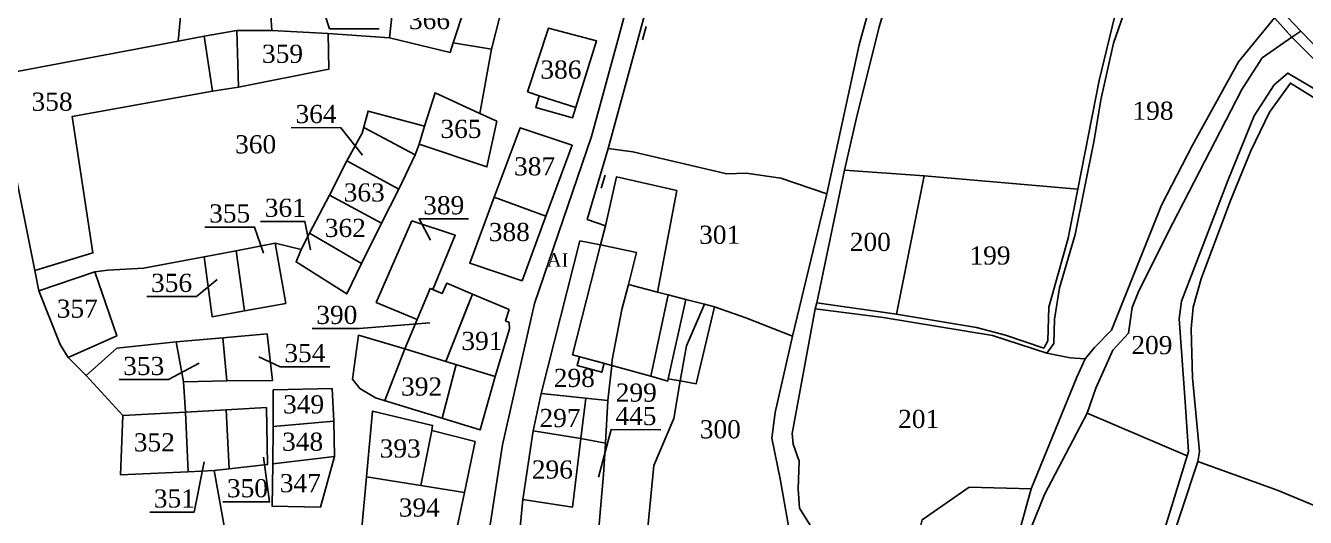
# Model space of a CAD drawing. Extents: x 1207165 to 1207735, y 6152763 to 6153552.
# Drawn here: x 1207288.2 to 1207429.3, y 6153190.9 to 6153245.1 of the extents above; entities that cross this region are included whole.
import ezdxf

# ---------------------------------------------------------------- set-up
doc = ezdxf.new("R2010")
doc.units = 0
doc.linetypes.add('CONTINU', pattern=[0])
doc.layers.get('0').update_dxf_attribs({"linetype": 'CONTINU'})
for name, color, linetype in [('1LIEUDIT', 7, 'CONTINU'), ('1PARCELLE', 7, 'CONTINU'), ('1SUBDFISC', 7, 'CONTINU'), ('1TRONFLUV', 7, 'CONTINU'), ('1ZONCOMM', 7, 'CONTINU'), ('3BATIDUR', 7, 'CONTINU'), ('3BATILEGER', 7, 'CONTINU'), ('3CHEMIN', 7, 'CONTINU'), ('3FISCLINE', 7, 'CONTINUOUS'), ('3FLECHEPAR', 7, 'CONTINU'), ('3MURNONMI', 7, 'CONTINU'), ('3PARCELLETEX', 7, 'CONTINU'), ('3PONT', 7, 'CONTINU')]:
    doc.layers.add(name, color=color, linetype=linetype)
doc.styles.get("Standard").update_dxf_attribs({"font": 'Times New Roman'})

# ---------------------------------------------------------------- blocks, each defined once
blk = doc.blocks.new('MURNOMI')
blk.add_line((-0.75, 0.5), (0.75, 0.5))

msp = doc.modelspace()

# ---------------------------------------------------------------- linework, layer by layer
at = {"layer": '1LIEUDIT'}
for points in [[(1207376.54, 6153187.14), (1207373.56, 6153191.9), (1207373.4, 6153194.02), (1207373.51, 6153197.06), (1207372.86, 6153198.94), (1207372.73, 6153200.11), (1207375.26, 6153213.85), (1207375.45, 6153214.53), (1207378.5, 6153229.15), (1207379.85, 6153234.94), (1207382.34, 6153244.95), (1207384.54, 6153252.29)], [(1207384.54, 6153252.29), (1207382.34, 6153244.95), (1207379.85, 6153234.94), (1207378.5, 6153229.15), (1207375.45, 6153214.53), (1207375.26, 6153213.85), (1207372.73, 6153200.11), (1207372.86, 6153198.94), (1207373.51, 6153197.06), (1207373.4, 6153194.02), (1207373.56, 6153191.9), (1207376.54, 6153187.14)]]:
    msp.add_lwpolyline(points, dxfattribs=at)
at = {"layer": '1PARCELLE'}
for points in [[(1207378.5, 6153229.15), (1207387.3, 6153228.55), (1207404.24, 6153227.07), (1207406.58, 6153239.04), (1207408.58, 6153247.23), (1207409.8, 6153249.8), (1207411.44, 6153252.02), (1207414.39, 6153255.12), (1207414.68, 6153256.76), (1207414.7, 6153258.73), (1207414.86, 6153259.44), (1207409.65, 6153263.93), (1207395.33, 6153276.8), (1207388.48, 6153264.6), (1207386.63, 6153260.46), (1207384.54, 6153252.29), (1207382.34, 6153244.95), (1207379.85, 6153234.94), (1207378.5, 6153229.15)], [(1207305.03, 6153243.39), (1207284.88, 6153239.59), (1207281.93, 6153247.4), (1207280.15, 6153252.31), (1207277.11, 6153260.64), (1207276.33, 6153263.53), (1207274.74, 6153269.9), (1207290.62, 6153270.92), (1207293.5, 6153270.57), (1207296.5, 6153269.88), (1207298.26, 6153269.91), (1207299.06, 6153263.56), (1207305.15, 6153264.11), (1207305.23, 6153262.91), (1207307.59, 6153251.69), (1207307.77, 6153250.86), (1207305.62, 6153249.64), (1207305.03, 6153243.39)], [(1207405.04, 6153208.37), (1207406.08, 6153209.6), (1207407.96, 6153211.52), (1207413.47, 6153225.31), (1207416.87, 6153231.91), (1207421.95, 6153241.1), (1207425.94, 6153245.97), (1207416.97, 6153255.71), (1207414.13, 6153253.7), (1207412.08, 6153251.63), (1207409.56, 6153247.18), (1207408.17, 6153243.15), (1207406.79, 6153236.92), (1207406.04, 6153232.46), (1207403.95, 6153222.05), (1207402.22, 6153216.18), (1207401.66, 6153212.73), (1207401.61, 6153210.05), (1207400.81, 6153208.97), (1207403.4, 6153208.47), (1207405.04, 6153208.37)], [(1207305.03, 6153243.39), (1207305.62, 6153249.64), (1207307.77, 6153250.86), (1207307.59, 6153251.69), (1207315.04, 6153251.97), (1207315.23, 6153246.78), (1207315.36, 6153244.57), (1207311.51, 6153244.57), (1207307.9, 6153243.93), (1207305.03, 6153243.39)], [(1207339.57, 6153242.51), (1207335.37, 6153243.18), (1207335.02, 6153242.14), (1207328.33, 6153243.76), (1207328.89, 6153248.9), (1207336.59, 6153246.98), (1207340.56, 6153246.38), (1207339.57, 6153242.51)], [(1207305.03, 6153243.39), (1207284.88, 6153239.59), (1207289.21, 6153218.1), (1207295.63, 6153220.04), (1207293.33, 6153235.07), (1207308.81, 6153237.85), (1207311.69, 6153238.32), (1207311.51, 6153244.57), (1207307.9, 6153243.93), (1207305.03, 6153243.39)], [(1207338.31, 6153235.41), (1207333.36, 6153237.7), (1207332.2, 6153233.99), (1207325.98, 6153235.67), (1207325.32, 6153233.22), (1207323.62, 6153230.19), (1207321.72, 6153226.39), (1207319.5, 6153222.2), (1207318.6, 6153220.42), (1207315.73, 6153221.11), (1207311.42, 6153220.25), (1207307.91, 6153219.6), (1207301.2, 6153218.36), (1207297.26, 6153218.13), (1207295.85, 6153217.96), (1207289.68, 6153215.87), (1207289.21, 6153218.1), (1207295.63, 6153220.04), (1207293.33, 6153235.07), (1207308.81, 6153237.85), (1207311.69, 6153238.32), (1207321.63, 6153240.29), (1207321.57, 6153244.23), (1207328.33, 6153243.76), (1207335.02, 6153242.14), (1207335.37, 6153243.18), (1207339.57, 6153242.51), (1207338.31, 6153235.41)], [(1207311.69, 6153238.32), (1207321.63, 6153240.29), (1207321.57, 6153244.23), (1207315.36, 6153244.57), (1207311.51, 6153244.57), (1207311.69, 6153238.32)], [(1207343.56, 6153237.79), (1207345.86, 6153244.82), (1207351.17, 6153243.4), (1207348.52, 6153234.91), (1207344.46, 6153236.05), (1207344.85, 6153237.37), (1207343.56, 6153237.79)], [(1207416.31, 6153197.65), (1207416.45, 6153198.14), (1207416.07, 6153203.61), (1207415.43, 6153212.76), (1207415.68, 6153214.71), (1207420.82, 6153228.1), (1207423.68, 6153235.13), (1207425.9, 6153238.57), (1207427.38, 6153239.87), (1207433.07, 6153236.5), (1207434.02, 6153236.42), (1207436.11, 6153236.69), (1207430.85, 6153240.82), (1207427.84, 6153243.81), (1207424.58, 6153241.53), (1207422.33, 6153238.06), (1207414.71, 6153223.32), (1207410.97, 6153215.84), (1207410.23, 6153214.02), (1207409.84, 6153211.17), (1207408.1, 6153209.31), (1207406.22, 6153205.13), (1207405.26, 6153202.38), (1207416.31, 6153197.65)], [(1207442.18, 6153185.91), (1207438.05, 6153188.94), (1207426.33, 6153193.83), (1207417.48, 6153197.03), (1207417.67, 6153198.14), (1207416.88, 6153206.27), (1207416.74, 6153211.66), (1207416.96, 6153214.04), (1207417.85, 6153217.18), (1207421.09, 6153225.81), (1207423.3, 6153231.28), (1207425.38, 6153235.54), (1207427.68, 6153238.76), (1207432.73, 6153235.64), (1207436.46, 6153236.3), (1207438.05, 6153235.05), (1207458.35, 6153218.87), (1207451.26, 6153205.49), (1207448.1, 6153199.28), (1207444.3, 6153191.58), (1207442.18, 6153185.91)], [(1207338.31, 6153235.41), (1207333.36, 6153237.7), (1207332.2, 6153233.99), (1207331.59, 6153232.02), (1207339.08, 6153229.52), (1207340.17, 6153234.55), (1207338.31, 6153235.41)], [(1207332.2, 6153233.99), (1207331.59, 6153232.02), (1207331.15, 6153230.85), (1207329.35, 6153227.08), (1207323.62, 6153230.19), (1207325.32, 6153233.22), (1207325.98, 6153235.67), (1207332.2, 6153233.99)], [(1207339.89, 6153226.17), (1207345.59, 6153224.1), (1207348.47, 6153231.91), (1207342.75, 6153233.84), (1207339.89, 6153226.17)], [(1207372.79, 6153210.84), (1207376.56, 6153226.54), (1207371.5, 6153228.26), (1207367.67, 6153228.83), (1207365.53, 6153228.74), (1207355.18, 6153231.17), (1207352.46, 6153231.55), (1207350.15, 6153223.72), (1207352.16, 6153223.03), (1207351.62, 6153220.94), (1207355.59, 6153220.07), (1207354.68, 6153216.56), (1207357.89, 6153215.72), (1207359.07, 6153215.41), (1207361.03, 6153214.89), (1207363.07, 6153214.37), (1207364.16, 6153214.08), (1207367.62, 6153212.89), (1207372.79, 6153210.84)], [(1207321.72, 6153226.39), (1207323.62, 6153230.19), (1207329.35, 6153227.08), (1207327.44, 6153223.3), (1207321.72, 6153226.39)], [(1207378.5, 6153229.15), (1207387.3, 6153228.55), (1207384.23, 6153213.27), (1207375.45, 6153214.53), (1207378.5, 6153229.15)], [(1207387.3, 6153228.55), (1207404.24, 6153227.07), (1207403.18, 6153221.65), (1207401.05, 6153214.04), (1207400.94, 6153210.34), (1207400.49, 6153209.54), (1207396.26, 6153210.97), (1207393.06, 6153211.8), (1207384.23, 6153213.27), (1207387.3, 6153228.55)], [(1207319.5, 6153222.2), (1207321.72, 6153226.39), (1207327.44, 6153223.3), (1207325.24, 6153218.88), (1207319.5, 6153222.2)], [(1207339.89, 6153226.17), (1207337.18, 6153218.89), (1207342.96, 6153216.96), (1207345.59, 6153224.1), (1207339.89, 6153226.17)], [(1207333.12, 6153215.99), (1207332.81, 6153216.12), (1207331.38, 6153212.7), (1207326.88, 6153214.57), (1207330.8, 6153223.57), (1207335.58, 6153221.99), (1207333.12, 6153215.99)], [(1207311.42, 6153220.25), (1207315.73, 6153221.11), (1207316.9, 6153214.46), (1207312.34, 6153213.65), (1207311.42, 6153220.25)], [(1207318.6, 6153220.42), (1207319.5, 6153222.2), (1207325.24, 6153218.88), (1207323.62, 6153215.52), (1207318.03, 6153219.04), (1207318.6, 6153220.42)], [(1207351.62, 6153220.94), (1207355.59, 6153220.07), (1207354.68, 6153216.56), (1207353.97, 6153213.78), (1207352.9, 6153208.23), (1207352.84, 6153207.62), (1207352.42, 6153203.75), (1207345.05, 6153204.55), (1207349.33, 6153221.35), (1207351.62, 6153220.94)], [(1207307.91, 6153219.6), (1207311.42, 6153220.25), (1207312.34, 6153213.65), (1207308.78, 6153213), (1207307.91, 6153219.6)], [(1207289.68, 6153215.87), (1207295.85, 6153217.96), (1207298.26, 6153210.89), (1207292.89, 6153208.52), (1207292.03, 6153209.95), (1207289.68, 6153215.87)], [(1207337.48, 6153215.47), (1207334.64, 6153216.69), (1207334.14, 6153215.55), (1207333.12, 6153215.99), (1207332.81, 6153216.12), (1207331.38, 6153212.7), (1207330.04, 6153209.47), (1207334.56, 6153208.06), (1207337.01, 6153214.3), (1207337.48, 6153215.47)], [(1207337.48, 6153215.47), (1207337.01, 6153214.3), (1207334.56, 6153208.06), (1207339.97, 6153206.39), (1207341.56, 6153211.67), (1207341.53, 6153212.35), (1207341.13, 6153212.53), (1207341.53, 6153213.78), (1207337.48, 6153215.47)], [(1207354.68, 6153216.56), (1207357.89, 6153215.72), (1207359.07, 6153215.41), (1207361.03, 6153214.89), (1207363.07, 6153214.37), (1207361.07, 6153209.79), (1207360.4, 6153205.92), (1207359.69, 6153201.77), (1207357.47, 6153196.59), (1207356.55, 6153187.13), (1207351.16, 6153186.88), (1207351.28, 6153188.04), (1207351.94, 6153195.62), (1207352.14, 6153199.07), (1207352.42, 6153203.75), (1207352.84, 6153207.62), (1207352.9, 6153208.23), (1207353.97, 6153213.78), (1207354.68, 6153216.56)], [(1207372.79, 6153210.84), (1207367.62, 6153212.89), (1207364.16, 6153214.08), (1207363.07, 6153214.37), (1207361.07, 6153209.79), (1207360.4, 6153205.92), (1207359.69, 6153201.77), (1207357.47, 6153196.59), (1207356.55, 6153187.13), (1207364.24, 6153187.56), (1207372.71, 6153187.86), (1207371.4, 6153195.14), (1207370.49, 6153199.59), (1207370.88, 6153202.44), (1207372.79, 6153210.84)], [(1207376.54, 6153187.14), (1207378.97, 6153188.08), (1207385.89, 6153187.74), (1207386.83, 6153189.56), (1207387.07, 6153190.61), (1207392.26, 6153194.2), (1207399.11, 6153194.03), (1207404.12, 6153206.34), (1207405.04, 6153208.37), (1207403.4, 6153208.47), (1207400.81, 6153208.97), (1207394.82, 6153210.93), (1207382.79, 6153212.93), (1207375.26, 6153213.85), (1207372.73, 6153200.11), (1207372.86, 6153198.94), (1207373.51, 6153197.06), (1207373.4, 6153194.02), (1207373.56, 6153191.9), (1207376.54, 6153187.14)], [(1207310.38, 6153205.92), (1207309.94, 6153210.67), (1207314.86, 6153211.11), (1207315.45, 6153205.97), (1207310.38, 6153205.92)], [(1207294.87, 6153206.5), (1207298.93, 6153202.09), (1207298.69, 6153195.56), (1207306.14, 6153195.91), (1207305.85, 6153202.48), (1207305.63, 6153205.81), (1207304.82, 6153210.22), (1207298.27, 6153209.52), (1207294.87, 6153206.5)], [(1207305.63, 6153205.81), (1207304.82, 6153210.22), (1207309.94, 6153210.67), (1207310.38, 6153205.92), (1207305.63, 6153205.81)], [(1207330.04, 6153209.47), (1207334.56, 6153208.06), (1207339.97, 6153206.39), (1207338.33, 6153200.51), (1207326.81, 6153204.06), (1207325.08, 6153205.09), (1207324.26, 6153206.12), (1207324.92, 6153210.95), (1207330.04, 6153209.47)], [(1207322.19, 6153201.48), (1207315.49, 6153200.91), (1207315.52, 6153204.92), (1207322, 6153205.07), (1207322.19, 6153201.48)], [(1207345.05, 6153204.55), (1207352.42, 6153203.75), (1207352.14, 6153199.07), (1207349.42, 6153199.58), (1207344.17, 6153200.43), (1207345.05, 6153204.55)], [(1207306.14, 6153195.91), (1207305.85, 6153202.48), (1207310.33, 6153202.73), (1207310.65, 6153196.23), (1207309.01, 6153196.03), (1207306.14, 6153195.91)], [(1207310.33, 6153202.73), (1207310.65, 6153196.23), (1207314.89, 6153196.72), (1207314.76, 6153202.98), (1207310.33, 6153202.73)], [(1207315.47, 6153196.79), (1207322.28, 6153197.6), (1207322.19, 6153201.48), (1207315.49, 6153200.91), (1207315.47, 6153196.79)], [(1207336.59, 6153193.62), (1207325.79, 6153195.35), (1207326.45, 6153202.57), (1207333.08, 6153201.02), (1207333.01, 6153200.46), (1207337.77, 6153199.23), (1207336.59, 6153193.62)], [(1207416.31, 6153197.65), (1207405.26, 6153202.38), (1207400.57, 6153193.4), (1207399.14, 6153189.84), (1207396.3, 6153178.81), (1207393.92, 6153168.19), (1207394.66, 6153165.37), (1207398.04, 6153164.55), (1207397.41, 6153161.3), (1207393.91, 6153162.09), (1207393.24, 6153158.96), (1207401.09, 6153155.37), (1207401.39, 6153157.89), (1207401.88, 6153159.37), (1207404.4, 6153162.41), (1207406.45, 6153171.17), (1207408.48, 6153176.58), (1207412.77, 6153186.16), (1207416.31, 6153197.65)], [(1207349.42, 6153199.58), (1207344.17, 6153200.43), (1207343.03, 6153192.85), (1207348.51, 6153191.99), (1207349.42, 6153199.58)], [(1207352.14, 6153199.07), (1207349.42, 6153199.58), (1207348.51, 6153191.99), (1207343.03, 6153192.85), (1207342.74, 6153189.78), (1207348.69, 6153188.63), (1207351.28, 6153188.04), (1207351.94, 6153195.62), (1207352.14, 6153199.07)], [(1207315.47, 6153196.79), (1207322.28, 6153197.6), (1207320.71, 6153191.99), (1207315.39, 6153192.11), (1207315.47, 6153196.79)], [(1207425.09, 6153165.91), (1207425.74, 6153165.64), (1207429.11, 6153164.43), (1207431.76, 6153168.51), (1207441.71, 6153184.71), (1207442.18, 6153185.91), (1207438.05, 6153188.94), (1207426.33, 6153193.83), (1207417.48, 6153197.03), (1207413.79, 6153185.92), (1207430.15, 6153179.09), (1207425.09, 6153165.91)], [(1207329.83, 6153188.64), (1207325.23, 6153189.29), (1207325.32, 6153190.14), (1207325.79, 6153195.35), (1207336.59, 6153193.62), (1207335.38, 6153187.87), (1207329.83, 6153188.64)], [(1207392.02, 6153165.23), (1207392.13, 6153162.93), (1207377.51, 6153167.76), (1207378.42, 6153170.25), (1207375.87, 6153176.09), (1207375.7, 6153177.33), (1207375.83, 6153180.51), (1207376.54, 6153187.14), (1207378.97, 6153188.08), (1207385.89, 6153187.74), (1207386.83, 6153189.56), (1207387.07, 6153190.61), (1207392.26, 6153194.2), (1207399.11, 6153194.03), (1207395.5, 6153181.01), (1207392.42, 6153168.55), (1207389.06, 6153169.02), (1207388.71, 6153165.72), (1207392.02, 6153165.23)]]:
    msp.add_lwpolyline(points, close=True, dxfattribs=at)
for points in [[(1207244.4, 6153187.62), (1207248.37, 6153223.75), (1207239.36, 6153257.75), (1207242.88, 6153259.14), (1207265.03, 6153268.28), (1207272.95, 6153271.84), (1207273.62, 6153270.69), (1207274.74, 6153269.9), (1207276.33, 6153263.53), (1207277.11, 6153260.64), (1207280.15, 6153252.31), (1207281.93, 6153247.4), (1207284.88, 6153239.59), (1207289.21, 6153218.1), (1207289.68, 6153215.87), (1207292.03, 6153209.95), (1207292.89, 6153208.52), (1207294.87, 6153206.5), (1207294.87, 6153206.5), (1207298.93, 6153202.09), (1207298.69, 6153195.56), (1207306.14, 6153195.91), (1207309.01, 6153196.03), (1207310.2, 6153189.33)], [(1207359.23, 6153256.4), (1207352.46, 6153231.55), (1207355.18, 6153231.17), (1207365.53, 6153228.74), (1207367.67, 6153228.83), (1207371.5, 6153228.26), (1207376.56, 6153226.54), (1207380.12, 6153242.98), (1207384.04, 6153257.11)]]:
    msp.add_lwpolyline(points, dxfattribs=at)
at = {"layer": '1SUBDFISC'}
msp.add_lwpolyline([(1207310.2, 6153189.33), (1207309.01, 6153196.03), (1207306.14, 6153195.91), (1207298.69, 6153195.56), (1207298.93, 6153202.09), (1207294.87, 6153206.5), (1207294.87, 6153206.5), (1207292.89, 6153208.52), (1207292.03, 6153209.95), (1207289.68, 6153215.87), (1207289.21, 6153218.1), (1207284.88, 6153239.59), (1207281.93, 6153247.4), (1207280.15, 6153252.31), (1207277.11, 6153260.64), (1207276.33, 6153263.53), (1207274.74, 6153269.9), (1207273.62, 6153270.69), (1207272.95, 6153271.84), (1207265.03, 6153268.28), (1207242.88, 6153259.14), (1207239.36, 6153257.75), (1207248.37, 6153223.75), (1207244.4, 6153187.62)], dxfattribs=at)
msp.add_lwpolyline([(1207286.1, 6153254.03), (1207282.52, 6153265.17), (1207276.33, 6153263.53), (1207274.74, 6153269.9), (1207290.62, 6153270.92), (1207293.5, 6153270.57), (1207296.5, 6153269.88), (1207298.26, 6153269.91), (1207299.06, 6153263.56), (1207305.15, 6153264.11), (1207305.23, 6153262.91), (1207307.59, 6153251.69), (1207307.77, 6153250.86), (1207305.62, 6153249.64), (1207305.03, 6153243.39), (1207284.88, 6153239.59), (1207281.93, 6153247.4), (1207287.58, 6153249.41), (1207286.1, 6153254.03)], close=True, dxfattribs=at)
at = {"layer": '1TRONFLUV'}
for points in [[(1207384.04, 6153257.11), (1207380.12, 6153242.98), (1207376.56, 6153226.54), (1207372.79, 6153210.84), (1207370.88, 6153202.44), (1207370.49, 6153199.59), (1207371.4, 6153195.14), (1207372.71, 6153187.86)], [(1207376.54, 6153187.14), (1207373.56, 6153191.9), (1207373.4, 6153194.02), (1207373.51, 6153197.06), (1207372.86, 6153198.94), (1207372.73, 6153200.11), (1207375.26, 6153213.85), (1207375.45, 6153214.53), (1207378.5, 6153229.15), (1207379.85, 6153234.94), (1207382.34, 6153244.95), (1207384.54, 6153252.29)], [(1207408.58, 6153247.23), (1207406.58, 6153239.04), (1207404.24, 6153227.07), (1207403.18, 6153221.65), (1207401.05, 6153214.04), (1207400.94, 6153210.34), (1207400.49, 6153209.54), (1207396.26, 6153210.97), (1207393.06, 6153211.8), (1207384.23, 6153213.27), (1207375.45, 6153214.53), (1207375.26, 6153213.85), (1207375.26, 6153213.85), (1207382.79, 6153212.93), (1207394.82, 6153210.93), (1207400.81, 6153208.97), (1207401.61, 6153210.05), (1207401.66, 6153212.73), (1207402.22, 6153216.18), (1207403.95, 6153222.05), (1207406.04, 6153232.46), (1207406.79, 6153236.92), (1207408.17, 6153243.15), (1207409.56, 6153247.18)], [(1207433.07, 6153236.5), (1207427.38, 6153239.87), (1207425.9, 6153238.57), (1207423.68, 6153235.13), (1207420.82, 6153228.1), (1207415.68, 6153214.71), (1207415.43, 6153212.76), (1207416.07, 6153203.61), (1207416.45, 6153198.14), (1207416.31, 6153197.65), (1207412.77, 6153186.16)], [(1207413.79, 6153185.92), (1207417.48, 6153197.03), (1207417.67, 6153198.14), (1207416.88, 6153206.27), (1207416.74, 6153211.66), (1207416.96, 6153214.04), (1207417.85, 6153217.18), (1207421.09, 6153225.81), (1207423.3, 6153231.28), (1207425.38, 6153235.54), (1207427.68, 6153238.76), (1207432.73, 6153235.64)]]:
    msp.add_lwpolyline(points, dxfattribs=at)
msp.add_lwpolyline([(1207436.43, 6153237.66), (1207432.27, 6153240.93), (1207428.83, 6153244.5), (1207427.84, 6153243.81), (1207430.85, 6153240.82), (1207436.11, 6153236.69), (1207436.46, 6153236.3), (1207438.05, 6153235.05), (1207438.92, 6153235.68), (1207437.34, 6153236.91), (1207436.43, 6153237.66)], close=True, dxfattribs=at)
at = {"layer": '1ZONCOMM'}
msp.add_lwpolyline([(1207313.17, 6153101.35), (1207317.51, 6153106.57), (1207333.39, 6153161.04), (1207337.19, 6153175.53), (1207340.81, 6153198.86), (1207344.32, 6153214.45), (1207350.6, 6153232.88), (1207353.62, 6153243.88), (1207360.73, 6153270.34), (1207363.94, 6153280.55), (1207369.42, 6153287.48), (1207380.2, 6153297.72), (1207386.67, 6153301.88), (1207403.04, 6153315.16), (1207412.78, 6153320.73), (1207429.84, 6153338.09)], dxfattribs=at)
at = {"layer": '3BATIDUR'}
for points in [[(1207308.81, 6153237.85), (1207293.33, 6153235.07), (1207295.63, 6153220.04), (1207289.21, 6153218.1), (1207284.88, 6153239.59), (1207305.03, 6153243.39), (1207307.9, 6153243.93), (1207308.81, 6153237.85)], [(1207311.51, 6153244.57), (1207311.69, 6153238.32), (1207321.63, 6153240.29), (1207321.57, 6153244.23), (1207315.36, 6153244.57), (1207311.51, 6153244.57)], [(1207338.31, 6153235.41), (1207340.17, 6153234.55), (1207339.08, 6153229.52), (1207331.59, 6153232.02), (1207332.2, 6153233.99), (1207333.36, 6153237.7), (1207338.31, 6153235.41)], [(1207339.89, 6153226.17), (1207342.75, 6153233.84), (1207348.47, 6153231.91), (1207345.59, 6153224.1), (1207339.89, 6153226.17)], [(1207357.89, 6153215.72), (1207354.68, 6153216.56), (1207355.59, 6153220.07), (1207351.62, 6153220.94), (1207352.16, 6153223.03), (1207353.36, 6153228.41), (1207360.03, 6153226.9), (1207357.89, 6153215.72)], [(1207339.89, 6153226.17), (1207337.18, 6153218.89), (1207342.96, 6153216.96), (1207345.59, 6153224.1), (1207339.89, 6153226.17)], [(1207331.38, 6153212.7), (1207326.88, 6153214.57), (1207330.8, 6153223.57), (1207335.58, 6153221.99), (1207333.12, 6153215.99), (1207332.81, 6153216.12), (1207331.38, 6153212.7)], [(1207351.62, 6153220.94), (1207355.59, 6153220.07), (1207354.68, 6153216.56), (1207353.97, 6153213.78), (1207352.9, 6153208.23), (1207352.84, 6153207.62), (1207348.52, 6153208.81), (1207351.62, 6153220.94)], [(1207330.04, 6153209.47), (1207331.38, 6153212.7), (1207332.81, 6153216.12), (1207334.14, 6153215.55), (1207334.64, 6153216.69), (1207337.48, 6153215.47), (1207334.56, 6153208.06), (1207330.04, 6153209.47)], [(1207337.48, 6153215.47), (1207341.53, 6153213.78), (1207341.13, 6153212.53), (1207341.53, 6153212.35), (1207341.56, 6153211.67), (1207339.97, 6153206.39), (1207334.56, 6153208.06), (1207337.48, 6153215.47)], [(1207357.16, 6153206.43), (1207359.07, 6153215.41), (1207357.89, 6153215.72), (1207354.68, 6153216.56), (1207353.97, 6153213.78), (1207352.9, 6153208.23), (1207352.84, 6153207.62), (1207357.16, 6153206.43)], [(1207359.08, 6153206.15), (1207360.4, 6153205.92), (1207361.07, 6153209.79), (1207363.07, 6153214.37), (1207361.03, 6153214.89), (1207359.08, 6153206.15)], [(1207360.4, 6153205.92), (1207362.17, 6153205.61), (1207364.16, 6153214.08), (1207363.07, 6153214.37), (1207361.07, 6153209.79), (1207360.4, 6153205.92)], [(1207305.85, 6153202.48), (1207310.33, 6153202.73), (1207310.65, 6153196.23), (1207309.01, 6153196.03), (1207306.14, 6153195.91), (1207305.85, 6153202.48)], [(1207310.65, 6153196.23), (1207314.89, 6153196.72), (1207314.76, 6153202.98), (1207310.33, 6153202.73), (1207310.65, 6153196.23)], [(1207305.85, 6153202.48), (1207306.14, 6153195.91), (1207298.69, 6153195.56), (1207298.93, 6153202.09), (1207305.85, 6153202.48)], [(1207325.79, 6153195.35), (1207326.45, 6153202.57), (1207333.08, 6153201.02), (1207333.01, 6153200.46), (1207337.77, 6153199.23), (1207336.59, 6153193.62), (1207325.79, 6153195.35)], [(1207349.42, 6153199.58), (1207344.17, 6153200.43), (1207343.03, 6153192.85), (1207348.51, 6153191.99), (1207349.42, 6153199.58)], [(1207336.59, 6153193.62), (1207335.38, 6153187.87), (1207329.83, 6153188.64), (1207325.23, 6153189.29), (1207325.32, 6153190.14), (1207325.79, 6153195.35), (1207336.59, 6153193.62)]]:
    msp.add_lwpolyline(points, close=True, dxfattribs=at)
at = {"layer": '3BATILEGER'}
for points in [[(1207357.16, 6153206.43), (1207359.03, 6153205.9), (1207359.08, 6153206.15), (1207361.03, 6153214.89), (1207359.07, 6153215.41), (1207357.16, 6153206.43)], [(1207349.29, 6153208.59), (1207352, 6153207.86), (1207351.74, 6153206.88), (1207349.03, 6153207.63), (1207349.29, 6153208.59)]]:
    msp.add_lwpolyline(points, close=True, dxfattribs=at)
at = {"layer": '3CHEMIN'}
for points in [[(1207330.04, 6153209.47), (1207327.81, 6153203.75)], [(1207335.67, 6153207.73), (1207334.14, 6153201.8)], [(1207349.98, 6153204.01), (1207349.42, 6153199.58)]]:
    msp.add_lwpolyline(points, dxfattribs=at)
at = {"layer": '3FISCLINE'}
for points in [[(1207335.37, 6153243.18), (1207336.59, 6153246.98)], [(1207344.85, 6153237.37), (1207348.88, 6153236.07)], [(1207325.5, 6153233.86), (1207331.15, 6153230.85)], [(1207333.01, 6153200.46), (1207331.8, 6153194.39)]]:
    msp.add_lwpolyline(points, dxfattribs=at)
at = {"layer": '3FLECHEPAR'}
for points in [[(1207327.19, 6153244.73), (1207321.73, 6153244.74), (1207320.66, 6153248.04)], [(1207317.51, 6153233.85), (1207322.97, 6153233.84), (1207325.36, 6153230.8)], [(1207307.99, 6153222.89), (1207313.45, 6153222.88), (1207314.44, 6153219.99)], [(1207314.12, 6153223.51), (1207319.01, 6153223.5), (1207319.64, 6153220.38)], [(1207337.05, 6153223.78), (1207331.59, 6153223.79), (1207332.86, 6153221.44)], [(1207301.58, 6153215.23), (1207307.04, 6153215.22), (1207309.34, 6153217.11)], [(1207319.8, 6153211.7), (1207324.98, 6153211.69), (1207332.79, 6153212.32)], [(1207321.74, 6153207.48), (1207316.28, 6153207.49), (1207313.94, 6153208.57)], [(1207298.51, 6153206.07), (1207303.97, 6153206.06), (1207307.35, 6153207.86)], [(1207358.24, 6153200.54), (1207352.78, 6153200.55), (1207351.37, 6153195.3)], [(1207301.89, 6153191.46), (1207306.79, 6153191.45), (1207307.9, 6153197.01)], [(1207309.94, 6153192.59), (1207315.12, 6153192.58), (1207314.45, 6153197.52)]]:
    msp.add_lwpolyline(points, dxfattribs=at)
at = {"layer": '3PONT'}
msp.add_lwpolyline([(1207427.84, 6153243.81), (1207428.83, 6153244.5), (1207426.61, 6153246.79), (1207425.94, 6153245.97), (1207427.84, 6153243.81)], close=True, dxfattribs=at)

# ---------------------------------------------------------------- block references
at = {"layer": '3MURNONMI'}
for p, rotation in [((1207355.96, 6153244.39), 254.8), ((1207351.42, 6153228.04), 253.6)]:
    msp.add_blockref('MURNOMI', p, dxfattribs=dict(at, rotation=rotation))

# ---------------------------------------------------------------- texts
at = {"layer": '3PARCELLETEX'}
for s, p in [('366', (1207330.48, 6153244.71)), ('359', (1207314.27, 6153240.99)), ('386', (1207344.97, 6153239.25)), ('358', (1207288.86, 6153235.71)), ('198', (1207410.26, 6153234.71)), ('364', (1207317.97, 6153234.35)), ('365', (1207333.95, 6153232.71)), ('360', (1207311.31, 6153231.01)), ('387', (1207342.07, 6153228.58)), ('363', (1207323.28, 6153225.7)), ('355', (1207308.45, 6153223.39)), ('361', (1207314.58, 6153224.01)), ('389', (1207332.05, 6153224.29)), ('362', (1207321.2, 6153221.79)), ('388', (1207339.28, 6153221.34)), ('301', (1207362.48, 6153221.04)), ('200', (1207379.09, 6153220.25)), ('199', (1207392.29, 6153218.75)), ('356', (1207302.04, 6153215.73)), ('357', (1207291.64, 6153212.89)), ('390', (1207320.26, 6153212.2)), ('391', (1207336.26, 6153209.33)), ('354', (1207316.74, 6153207.99)), ('209', (1207410.14, 6153208.87)), ('353', (1207298.97, 6153206.57)), ('298', (1207346.45, 6153205.25)), ('392', (1207329.61, 6153204.3)), ('299', (1207353.28, 6153203.63)), ('349', (1207316.6, 6153202.34)), ('297', (1207344.87, 6153200.83)), ('445', (1207353.24, 6153201.05)), ('201', (1207384.42, 6153200.73)), ('300', (1207362.55, 6153199.59)), ('352', (1207300.14, 6153198.15)), ('348', (1207316.49, 6153198.22)), ('393', (1207327.25, 6153197.47)), ('296', (1207344.03, 6153195.15)), ('347', (1207316.24, 6153193.65)), ('350', (1207310.41, 6153193.09)), ('351', (1207302.35, 6153191.96)), ('394', (1207329.36, 6153190.96))]:
    msp.add_text(s, height=2, dxfattribs=at).set_placement(p)
at = {"layer": '3SECTIONTEX'}
msp.add_text('AI', height=1.5, dxfattribs=at).set_placement((1207345.68, 6153218.5))

doc.saveas('drawing.dxf')
